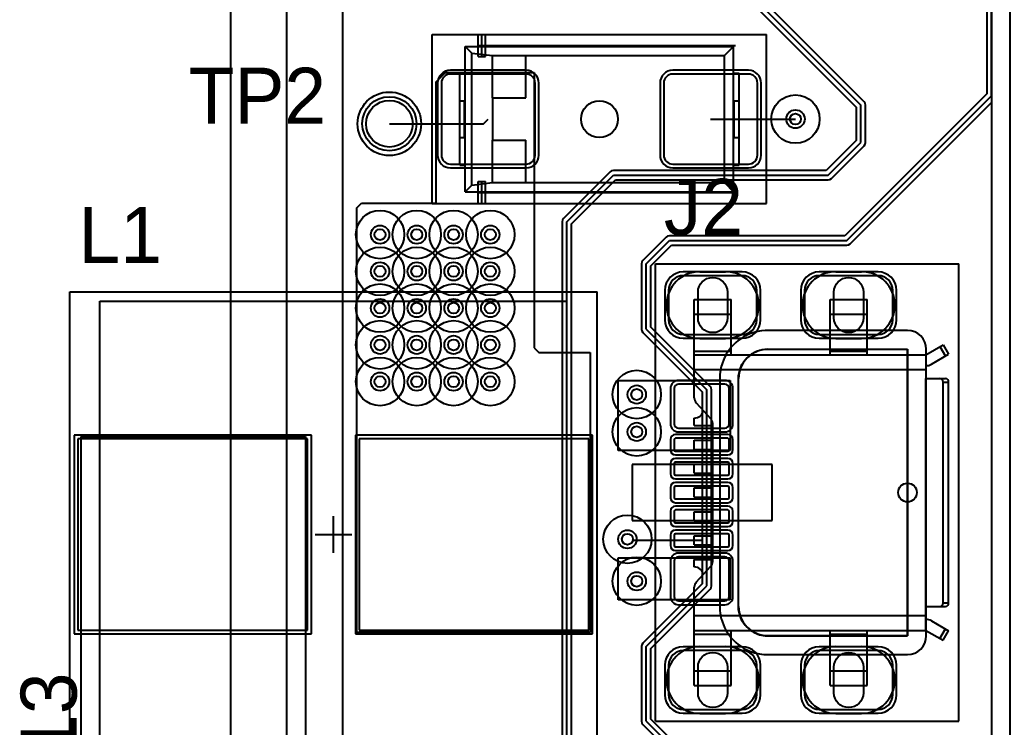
# Model space of a CAD drawing. Header units: millimetres. Extents: x 33 to 144, y 76 to 149.
# Drawn here: x 117.2 to 144.15, y 103.6 to 122.84 of the extents above; entities that cross this region are included whole.
import ezdxf

# ---------------------------------------------------------------- set-up
doc = ezdxf.new("R2010")
doc.units = ezdxf.units.MM
for name, color, linetype in [('BottomLayer', 5, 'Continuous'), ('BottomSolder', 6, 'Continuous'), ('DrillGuide', 244, 'Continuous'), ('InternalPlane1', 76, 'Continuous'), ('InternalPlane2', 16, 'Continuous'), ('Mechanical13', 56, 'Continuous'), ('Mechanical15', 56, 'Continuous'), ('MultiLayer', 9, 'Continuous'), ('PadHoleLayer', 156, 'Continuous'), ('TopLayer', 1, 'Continuous'), ('TopOverlay', 2, 'Continuous'), ('TopPaste', 8, 'Continuous'), ('TopSolder', 216, 'Continuous'), ('ViaHoleLayer', 16, 'Continuous')]:
    doc.layers.add(name, color=color, linetype=linetype)

# ---------------------------------------------------------------- blocks, each defined once
blk = doc.blocks.new('TP_R60_36')
at = {"layer": 'Mechanical13'}
blk.add_circle((0, 0), 0.635, dxfattribs=at)
at = {"layer": 'TopLayer'}
blk.add_circle((0, 0), 0.635, dxfattribs=at)
at = {"layer": 'TopOverlay'}
blk.add_circle((0, 0), 0.864, dxfattribs=at)
at = {"layer": 'TopSolder'}
blk.add_circle((0, 0), 0.737, dxfattribs=at)
blk = doc.blocks.new('I________6_8_H_S________54')
at = {"layer": 'Mechanical13'}
for p, q in [((-6.35, -6.35), (-6.35, 6.35)), ((-6.35, 6.35), (6.35, 6.35)), ((6.35, -6.35), (6.35, 6.35)), ((-6.35, -6.35), (6.35, -6.35))]:
    blk.add_line(p, q, dxfattribs=at)
at = {"layer": 'Mechanical15'}
for p, q in [((-7.175, -6.6), (-7.175, 6.6)), ((-7.175, 6.6), (7.175, 6.6)), ((7.175, -6.6), (7.175, 6.6)), ((0, -0.5), (0, 0.5)), ((-0.5, 0), (0.5, 0)), ((-7.175, -6.6), (7.175, -6.6))]:
    blk.add_line(p, q, dxfattribs=at)
at = {"layer": 'TopLayer'}
for p, q in [((-0.7, 2.6), (-6.95, 2.6)), ((-6.95, 2.6), (-6.95, -2.6)), ((-0.7, -2.6), (-0.7, 2.6)), ((6.95, 2.6), (0.7, 2.6)), ((0.7, 2.6), (0.7, -2.6)), ((6.95, -2.6), (6.95, 2.6)), ((-6.95, -2.6), (-0.7, -2.6)), ((0.7, -2.6), (6.95, -2.6))]:
    blk.add_line(p, q, dxfattribs=at)
at = {"layer": 'TopOverlay'}
for p, q in [((-6.35, 6.35), (6.35, 6.35)), ((-6.35, 3), (-6.35, 6.35)), ((6.35, 3), (6.35, 6.35)), ((-6.35, -6.35), (-6.35, -3)), ((6.35, -6.35), (6.35, -3)), ((-6.35, -6.35), (6.35, -6.35))]:
    blk.add_line(p, q, dxfattribs=at)
at = {"layer": 'TopPaste'}
for p, q in [((-0.7, 2.6), (-6.95, 2.6)), ((-6.95, 2.6), (-6.95, -2.6)), ((-0.7, -2.6), (-0.7, 2.6)), ((6.95, 2.6), (0.7, 2.6)), ((0.7, 2.6), (0.7, -2.6)), ((6.95, -2.6), (6.95, 2.6)), ((-6.95, -2.6), (-0.7, -2.6)), ((0.7, -2.6), (6.95, -2.6))]:
    blk.add_line(p, q, dxfattribs=at)
at = {"layer": 'TopSolder'}
for p, q in [((-0.598, 2.702), (-7.052, 2.702)), ((-7.052, 2.702), (-7.052, -2.702)), ((-0.598, -2.702), (-0.598, 2.702)), ((7.052, 2.702), (0.598, 2.702)), ((0.598, 2.702), (0.598, -2.702)), ((7.052, -2.702), (7.052, 2.702)), ((-7.052, -2.702), (-0.598, -2.702)), ((0.598, -2.702), (7.052, -2.702))]:
    blk.add_line(p, q, dxfattribs=at)
blk = doc.blocks.new('USB_M_____B_FCI_SMD_56')
at = {"layer": 'BottomLayer'}
for p, q in [((-4.7, 6.5), (-5.5, 6.5)), ((5.5, 6.5), (4.7, 6.5)), ((-5.9, 6.1), (-5.9, 4.5)), ((-4.3, 4.5), (-4.3, 6.1)), ((4.3, 6.1), (4.3, 4.5)), ((5.9, 4.5), (5.9, 6.1)), ((-5.5, 4.1), (-4.7, 4.1)), ((4.7, 4.1), (5.5, 4.1)), ((-4.7, 2.8), (-5.5, 2.8)), ((5.5, 2.8), (4.7, 2.8)), ((-5.9, 2.4), (-5.9, 0.8)), ((-4.3, 0.8), (-4.3, 2.4)), ((4.3, 2.4), (4.3, 0.8)), ((5.9, 0.8), (5.9, 2.4)), ((-5.5, 0.4), (-4.7, 0.4)), ((4.7, 0.4), (5.5, 0.4))]:
    blk.add_line(p, q, dxfattribs=at)
for centre, start, end in [((-5.5, 6.1), 90, 180), ((-4.7, 6.1), 0, 90), ((4.7, 6.1), 90, 180), ((5.5, 6.1), 0, 90), ((-5.5, 4.5), 180, 270), ((-4.7, 4.5), 270, 0), ((4.7, 4.5), 180, 270), ((5.5, 4.5), 270, 0), ((-5.5, 2.4), 90, 180), ((-4.7, 2.4), 0, 90), ((4.7, 2.4), 90, 180), ((5.5, 2.4), 0, 90), ((-5.5, 0.8), 180, 270), ((-4.7, 0.8), 270, 0), ((4.7, 0.8), 180, 270), ((5.5, 0.8), 270, 0)]:
    blk.add_arc(centre, 0.4, start, end, dxfattribs=at)
at = {"layer": 'BottomSolder'}
for p, q in [((-4.7, 6.602), (-5.5, 6.602)), ((5.5, 6.602), (4.7, 6.602)), ((-6.002, 6.1), (-6.002, 4.5)), ((-4.198, 4.5), (-4.198, 6.1)), ((4.198, 6.1), (4.198, 4.5)), ((6.002, 4.5), (6.002, 6.1)), ((-5.5, 3.998), (-4.7, 3.998)), ((4.7, 3.998), (5.5, 3.998)), ((-4.7, 2.902), (-5.5, 2.902)), ((5.5, 2.902), (4.7, 2.902)), ((-6.002, 2.4), (-6.002, 0.8)), ((-4.198, 0.8), (-4.198, 2.4)), ((4.198, 2.4), (4.198, 0.8)), ((6.002, 0.8), (6.002, 2.4)), ((-5.5, 0.298), (-4.7, 0.298)), ((4.7, 0.298), (5.5, 0.298))]:
    blk.add_line(p, q, dxfattribs=at)
for centre, start, end in [((-5.5, 6.1), 90, 180), ((-4.7, 6.1), 0, 90), ((4.7, 6.1), 90, 180), ((5.5, 6.1), 0, 90), ((-5.5, 4.5), 180, 270), ((-4.7, 4.5), 270, 0), ((4.7, 4.5), 180, 270), ((5.5, 4.5), 270, 0), ((-5.5, 2.4), 90, 180), ((-4.7, 2.4), 0, 90), ((4.7, 2.4), 90, 180), ((5.5, 2.4), 0, 90), ((-5.5, 0.8), 180, 270), ((-4.7, 0.8), 270, 0), ((4.7, 0.8), 180, 270), ((5.5, 0.8), 270, 0)]:
    blk.add_arc(centre, 0.502, start, end, dxfattribs=at)
at = {"layer": 'InternalPlane2'}
for p, q in [((-6.008, 5.65), (-6.008, 4.95)), ((-4.192, 5.65), (-4.192, 4.95)), ((4.192, 5.65), (4.192, 4.95)), ((6.008, 5.65), (6.008, 4.95)), ((-6.008, 1.95), (-6.008, 1.25)), ((-4.192, 1.95), (-4.192, 1.25)), ((4.192, 1.95), (4.192, 1.25)), ((6.008, 1.95), (6.008, 1.25))]:
    blk.add_line(p, q, dxfattribs=at)
for centre, start, end in [((-5.1, 5.65), 0, 180), ((5.1, 5.65), 0, 180), ((-5.1, 4.95), 180, 0), ((5.1, 4.95), 180, 0), ((-5.1, 1.95), 0, 180), ((5.1, 1.95), 0, 180), ((-5.1, 1.25), 180, 0), ((5.1, 1.25), 180, 0)]:
    blk.add_arc(centre, 0.908, start, end, dxfattribs=at)
at = {"layer": 'Mechanical13'}
for p, q in [((-5.25, 5.8), (-5.25, 4.8)), ((-5.25, 5.8), (-2.577, 5.8)), ((-4.85, 5.8), (-4.85, 4.8)), ((-3.85, 5.8), (-3.85, 4.8)), ((-3.75, 5.8), (-3.75, -0.5)), ((-3.35, 5.8), (-3.35, -0.5)), ((-2.526, 5.8), (-2.526, 5.793)), ((-2.443, 5.748), (-2.007, 5.352)), ((-2.024, 5.8), (-1.825, 5.8)), ((-1.825, 5.8), (-1.825, 5.3)), ((-1.425, 5.8), (-1.425, 5.3)), ((-1.425, 5.8), (-1.175, 5.8)), ((-1.175, 5.8), (-1.175, 5.3)), ((-0.775, 5.8), (-0.775, 5.3)), ((-0.775, 5.8), (-0.525, 5.8)), ((-0.525, 5.8), (-0.525, 5.3)), ((-0.125, 5.8), (-0.125, 5.3)), ((-0.125, 5.8), (0.125, 5.8)), ((0.125, 5.8), (0.125, 5.3)), ((0.525, 5.8), (0.775, 5.8)), ((0.525, 5.8), (0.525, 5.3)), ((0.775, 5.8), (0.775, 5.3)), ((1.175, 5.8), (1.425, 5.8)), ((1.175, 5.8), (1.175, 5.3)), ((1.425, 5.8), (1.425, 5.3)), ((1.825, 5.8), (2.024, 5.8)), ((1.825, 5.8), (1.825, 5.3)), ((2.443, 5.748), (2.007, 5.352)), ((2.526, 5.8), (2.526, 5.793)), ((2.577, 5.8), (5.25, 5.8)), ((3.35, 5.8), (3.35, -0.5)), ((3.75, 5.8), (3.75, -0.5)), ((3.85, 5.8), (3.85, 4.8)), ((4.85, 5.8), (4.85, 4.8)), ((5.25, 5.8), (5.25, 4.8)), ((-1.873, 5.3), (1.873, 5.3)), ((-5.25, 4.8), (-3.75, 4.8)), ((3.75, 4.8), (5.25, 4.8)), ((-5.25, 2.1), (-3.75, 2.1)), ((-5.25, 2.1), (-5.25, 1.1)), ((-4.85, 2.1), (-4.85, 1.1)), ((-3.85, 2.1), (-3.85, 1.1)), ((3.75, 2.1), (5.25, 2.1)), ((3.85, 2.1), (3.85, 1.1)), ((4.85, 2.1), (4.85, 1.1)), ((5.25, 2.1), (5.25, 1.1)), ((-5.25, 1.1), (-3.75, 1.1)), ((3.75, 1.1), (5.25, 1.1)), ((-3.75, -0.5), (-4.02, -0.968)), ((-3.75, -0.5), (-3.1, -0.5)), ((-3.1, -0.5), (3.1, -0.501)), ((-3.1, -0.5), (-3.1, -1.031)), ((3.75, -0.5), (3.1, -0.5)), ((3.1, -0.5), (3.1, -1.031)), ((3.75, -0.5), (4.02, -0.968)), ((-3.49, -0.651), (-3.76, -1.118)), ((3.49, -0.651), (3.76, -1.118)), ((-4.02, -0.968), (-3.76, -1.118)), ((-3.97, -0.881), (-3.71, -1.031)), ((-3, -0.968), (-3, -1.118)), ((-3, -0.968), (3, -0.968)), ((3, -0.968), (3, -1.118)), ((3.97, -0.881), (3.71, -1.031)), ((4.02, -0.968), (3.76, -1.118)), ((-3, -1.118), (3, -1.118))]:
    blk.add_line(p, q, dxfattribs=at)
for centre, radius, start, end in [((-2.577, 5.6), 0.2, 47.7263, 90), ((-2.275, 5.8), 0.251, 280.6218, 0), ((2.275, 5.8), 0.251, 180, 259.3782), ((2.577, 5.6), 0.2, 90, 132.2737), ((-1.873, 5.5), 0.2, 227.7263, 270), ((1.873, 5.5), 0.2, 270, 312.2737), ((-3.75, -0.501), 0.3, 330, 0.0622), ((3.75, -0.501), 0.3, 179.9378, 210), ((-3.006, -0.874), 0.094, 184.4019, 273.8113), ((-3.006, -1.024), 0.094, 184.4019, 273.8113), ((3.006, -0.874), 0.094, 266.1887, 355.5981), ((3.006, -1.024), 0.094, 266.1887, 355.5981)]:
    blk.add_arc(centre, radius, start, end, dxfattribs=at)
at = {"layer": 'Mechanical15'}
for p, q in [((-6.223, 6.858), (6.223, 6.858)), ((-6.223, 6.858), (-6.223, -1.397)), ((6.223, 6.858), (6.223, -1.397)), ((-3.1, 4.597), (3.1, 4.597)), ((-3.9, 3.797), (-3.9, 0)), ((3.9, 3.797), (3.9, 0)), ((-6.223, -1.397), (6.223, -1.397))]:
    blk.add_line(p, q, dxfattribs=at)
blk.add_circle((0, 0), 0.254, dxfattribs=at)
for centre, start, end in [((-3.1, 3.797), 90, 180), ((3.1, 3.797), 0, 90)]:
    blk.add_arc(centre, 0.8, start, end, dxfattribs=at)
at = {"layer": 'MultiLayer'}
for p, q in [((-4.7, 6.5), (-5.5, 6.5)), ((5.5, 6.5), (4.7, 6.5)), ((-5.9, 6.1), (-5.9, 4.5)), ((-4.3, 4.5), (-4.3, 6.1)), ((4.3, 6.1), (4.3, 4.5)), ((5.9, 4.5), (5.9, 6.1)), ((-3.333, 4.566), (-3.179, 4.597)), ((-3.179, 4.597), (-3.1, 4.597)), ((-3.1, 4.597), (-3.1, 4.597)), ((-3.1, 4.597), (3.1, 4.597)), ((3.1, 4.597), (3.179, 4.597)), ((3.179, 4.597), (3.333, 4.566)), ((-3.721, 4.307), (-3.61, 4.418)), ((-3.61, 4.418), (-3.479, 4.506)), ((-3.479, 4.506), (-3.333, 4.566)), ((3.333, 4.566), (3.479, 4.506)), ((3.479, 4.506), (3.61, 4.418)), ((3.61, 4.418), (3.721, 4.307)), ((-5.5, 4.1), (-4.7, 4.1)), ((-3.869, 4.03), (-3.809, 4.175)), ((-3.809, 4.175), (-3.721, 4.307)), ((3.721, 4.307), (3.809, 4.175)), ((3.809, 4.175), (3.869, 4.03)), ((4.7, 4.1), (5.5, 4.1)), ((-3.9, 3.875), (-3.869, 4.03)), ((-3.9, 3.797), (-3.9, 3.875)), ((-3.9, 0), (-3.9, 3.797)), ((3.869, 4.03), (3.9, 3.875)), ((3.9, 3.875), (3.9, 3.797)), ((3.9, 3.797), (3.9, 3.797)), ((3.9, 3.797), (3.9, 0)), ((-4.7, 2.8), (-5.5, 2.8)), ((5.5, 2.8), (4.7, 2.8)), ((-5.9, 2.4), (-5.9, 0.8)), ((-4.3, 0.8), (-4.3, 2.4)), ((4.3, 2.4), (4.3, 0.8)), ((5.9, 0.8), (5.9, 2.4)), ((-5.5, 0.4), (-4.7, 0.4)), ((4.7, 0.4), (5.5, 0.4)), ((3.9, 0), (-3.9, 0))]:
    blk.add_line(p, q, dxfattribs=at)
for centre, start, end in [((-5.5, 6.1), 90, 180), ((-4.7, 6.1), 0, 90), ((4.7, 6.1), 90, 180), ((5.5, 6.1), 0, 90), ((-5.5, 4.5), 180, 270), ((-4.7, 4.5), 270, 0), ((4.7, 4.5), 180, 270), ((5.5, 4.5), 270, 0), ((-5.5, 2.4), 90, 180), ((-4.7, 2.4), 0, 90), ((4.7, 2.4), 90, 180), ((5.5, 2.4), 0, 90), ((-5.5, 0.8), 180, 270), ((-4.7, 0.8), 270, 0), ((4.7, 0.8), 180, 270), ((5.5, 0.8), 270, 0)]:
    blk.add_arc(centre, 0.4, start, end, dxfattribs=at)
at = {"layer": 'PadHoleLayer'}
for points in [[(-4.75, 4.9), (-5.45, 4.9, -1), (-5.45, 5.7), (-4.75, 5.7, -1)], [(5.45, 4.9), (4.75, 4.9, -1), (4.75, 5.7), (5.45, 5.7, -1)], [(-4.75, 1.2), (-5.45, 1.2, -1), (-5.45, 2), (-4.75, 2, -1)], [(5.45, 1.2), (4.75, 1.2, -1), (4.75, 2), (5.45, 2, -1)]]:
    blk.add_lwpolyline(points, format="xyb", close=True, dxfattribs=at)
at = {"layer": 'TopLayer'}
for p, q in [((-4.7, 6.5), (-5.5, 6.5)), ((5.5, 6.5), (4.7, 6.5)), ((-2.95, 6.23), (-2.95, 4.97)), ((-1.87, 6.35), (-2.83, 6.35)), ((-1.75, 4.97), (-1.75, 6.23)), ((-1.475, 6.315), (-1.475, 4.885)), ((-1.16, 6.35), (-1.44, 6.35)), ((-1.125, 4.885), (-1.125, 6.315)), ((-0.825, 6.315), (-0.825, 4.885)), ((-0.51, 6.35), (-0.79, 6.35)), ((-0.475, 4.885), (-0.475, 6.315)), ((-0.175, 6.315), (-0.175, 4.885)), ((0.14, 6.35), (-0.14, 6.35)), ((0.175, 4.885), (0.175, 6.315)), ((0.475, 6.315), (0.475, 4.885)), ((0.79, 6.35), (0.51, 6.35)), ((0.825, 4.885), (0.825, 6.315)), ((1.125, 6.315), (1.125, 4.885)), ((1.44, 6.35), (1.16, 6.35)), ((1.475, 4.885), (1.475, 6.315)), ((1.75, 6.23), (1.75, 4.97)), ((2.83, 6.35), (1.87, 6.35)), ((2.95, 4.97), (2.95, 6.23)), ((-5.9, 6.1), (-5.9, 4.5)), ((-4.3, 4.5), (-4.3, 6.1)), ((4.3, 6.1), (4.3, 4.5)), ((5.9, 4.5), (5.9, 6.1)), ((-2.83, 4.85), (-1.87, 4.85)), ((-1.44, 4.85), (-1.16, 4.85)), ((-0.79, 4.85), (-0.51, 4.85)), ((-0.14, 4.85), (0.14, 4.85)), ((0.51, 4.85), (0.79, 4.85)), ((1.16, 4.85), (1.44, 4.85)), ((1.87, 4.85), (2.83, 4.85)), ((-5.5, 4.1), (-4.7, 4.1)), ((4.7, 4.1), (5.5, 4.1)), ((-4.7, 2.8), (-5.5, 2.8)), ((5.5, 2.8), (4.7, 2.8)), ((-5.9, 2.4), (-5.9, 0.8)), ((-4.3, 0.8), (-4.3, 2.4)), ((4.3, 2.4), (4.3, 0.8)), ((5.9, 0.8), (5.9, 2.4)), ((-5.5, 0.4), (-4.7, 0.4)), ((4.7, 0.4), (5.5, 0.4))]:
    blk.add_line(p, q, dxfattribs=at)
for centre, radius, start, end in [((-5.5, 6.1), 0.4, 90, 180), ((-4.7, 6.1), 0.4, 0, 90), ((4.7, 6.1), 0.4, 90, 180), ((5.5, 6.1), 0.4, 0, 90), ((-2.83, 6.23), 0.12, 90, 180), ((-1.87, 6.23), 0.12, 0, 90), ((-1.44, 6.315), 0.035, 90, 180), ((-1.16, 6.315), 0.035, 0, 90), ((-0.79, 6.315), 0.035, 90, 180), ((-0.51, 6.315), 0.035, 0, 90), ((-0.14, 6.315), 0.035, 90, 180), ((0.14, 6.315), 0.035, 0, 90), ((0.51, 6.315), 0.035, 90, 180), ((0.79, 6.315), 0.035, 0, 90), ((1.16, 6.315), 0.035, 90, 180), ((1.44, 6.315), 0.035, 0, 90), ((1.87, 6.23), 0.12, 90, 180), ((2.83, 6.23), 0.12, 0, 90), ((-2.83, 4.97), 0.12, 180, 270), ((-1.87, 4.97), 0.12, 270, 0), ((-1.44, 4.885), 0.035, 180, 270), ((-1.16, 4.885), 0.035, 270, 0), ((-0.79, 4.885), 0.035, 180, 270), ((-0.51, 4.885), 0.035, 270, 0), ((-0.14, 4.885), 0.035, 180, 270), ((0.14, 4.885), 0.035, 270, 0), ((0.51, 4.885), 0.035, 180, 270), ((0.79, 4.885), 0.035, 270, 0), ((1.16, 4.885), 0.035, 180, 270), ((1.44, 4.885), 0.035, 270, 0), ((1.87, 4.97), 0.12, 180, 270), ((2.83, 4.97), 0.12, 270, 0), ((-5.5, 4.5), 0.4, 180, 270), ((-4.7, 4.5), 0.4, 270, 0), ((4.7, 4.5), 0.4, 180, 270), ((5.5, 4.5), 0.4, 270, 0), ((-5.5, 2.4), 0.4, 90, 180), ((-4.7, 2.4), 0.4, 0, 90), ((4.7, 2.4), 0.4, 90, 180), ((5.5, 2.4), 0.4, 0, 90), ((-5.5, 0.8), 0.4, 180, 270), ((-4.7, 0.8), 0.4, 270, 0), ((4.7, 0.8), 0.4, 180, 270), ((5.5, 0.8), 0.4, 270, 0)]:
    blk.add_arc(centre, radius, start, end, dxfattribs=at)
at = {"layer": 'TopPaste'}
for p, q in [((-2.95, 6.23), (-2.95, 4.97)), ((-1.87, 6.35), (-2.83, 6.35)), ((-1.75, 4.97), (-1.75, 6.23)), ((-1.475, 6.315), (-1.475, 4.885)), ((-1.16, 6.35), (-1.44, 6.35)), ((-1.125, 4.885), (-1.125, 6.315)), ((-0.825, 6.315), (-0.825, 4.885)), ((-0.51, 6.35), (-0.79, 6.35)), ((-0.475, 4.885), (-0.475, 6.315)), ((-0.175, 6.315), (-0.175, 4.885)), ((0.14, 6.35), (-0.14, 6.35)), ((0.175, 4.885), (0.175, 6.315)), ((0.475, 6.315), (0.475, 4.885)), ((0.79, 6.35), (0.51, 6.35)), ((0.825, 4.885), (0.825, 6.315)), ((1.125, 6.315), (1.125, 4.885)), ((1.44, 6.35), (1.16, 6.35)), ((1.475, 4.885), (1.475, 6.315)), ((1.75, 6.23), (1.75, 4.97)), ((2.83, 6.35), (1.87, 6.35)), ((2.95, 4.97), (2.95, 6.23)), ((-2.83, 4.85), (-1.87, 4.85)), ((-1.44, 4.85), (-1.16, 4.85)), ((-0.79, 4.85), (-0.51, 4.85)), ((-0.14, 4.85), (0.14, 4.85)), ((0.51, 4.85), (0.79, 4.85)), ((1.16, 4.85), (1.44, 4.85)), ((1.87, 4.85), (2.83, 4.85))]:
    blk.add_line(p, q, dxfattribs=at)
for centre, radius, start, end in [((-2.83, 6.23), 0.12, 90, 180), ((-1.87, 6.23), 0.12, 0, 90), ((-1.44, 6.315), 0.035, 90, 180), ((-1.16, 6.315), 0.035, 0, 90), ((-0.79, 6.315), 0.035, 90, 180), ((-0.51, 6.315), 0.035, 0, 90), ((-0.14, 6.315), 0.035, 90, 180), ((0.14, 6.315), 0.035, 0, 90), ((0.51, 6.315), 0.035, 90, 180), ((0.79, 6.315), 0.035, 0, 90), ((1.16, 6.315), 0.035, 90, 180), ((1.44, 6.315), 0.035, 0, 90), ((1.87, 6.23), 0.12, 90, 180), ((2.83, 6.23), 0.12, 0, 90), ((-2.83, 4.97), 0.12, 180, 270), ((-1.87, 4.97), 0.12, 270, 0), ((-1.44, 4.885), 0.035, 180, 270), ((-1.16, 4.885), 0.035, 270, 0), ((-0.79, 4.885), 0.035, 180, 270), ((-0.51, 4.885), 0.035, 270, 0), ((-0.14, 4.885), 0.035, 180, 270), ((0.14, 4.885), 0.035, 270, 0), ((0.51, 4.885), 0.035, 180, 270), ((0.79, 4.885), 0.035, 270, 0), ((1.16, 4.885), 0.035, 180, 270), ((1.44, 4.885), 0.035, 270, 0), ((1.87, 4.97), 0.12, 180, 270), ((2.83, 4.97), 0.12, 270, 0)]:
    blk.add_arc(centre, radius, start, end, dxfattribs=at)
at = {"layer": 'TopSolder'}
for p, q in [((-0.762, 7.493), (-0.762, 3.683)), ((0.762, 7.493), (-0.762, 7.493)), ((0.762, 3.683), (0.762, 7.493)), ((-4.7, 6.602), (-5.5, 6.602)), ((5.5, 6.602), (4.7, 6.602)), ((-3.052, 6.23), (-3.052, 4.97)), ((-1.87, 6.452), (-2.83, 6.452)), ((-1.648, 4.97), (-1.648, 6.23)), ((-1.577, 6.315), (-1.577, 4.885)), ((-1.16, 6.452), (-1.44, 6.452)), ((-1.023, 4.885), (-1.023, 6.315)), ((-0.927, 6.315), (-0.927, 4.885)), ((-0.51, 6.452), (-0.79, 6.452)), ((-0.373, 4.885), (-0.373, 6.315)), ((-0.277, 6.315), (-0.277, 4.885)), ((0.14, 6.452), (-0.14, 6.452)), ((0.277, 4.885), (0.277, 6.315)), ((0.373, 6.315), (0.373, 4.885)), ((0.79, 6.452), (0.51, 6.452)), ((0.927, 4.885), (0.927, 6.315)), ((1.023, 6.315), (1.023, 4.885)), ((1.44, 6.452), (1.16, 6.452)), ((1.577, 4.885), (1.577, 6.315)), ((1.648, 6.23), (1.648, 4.97)), ((2.83, 6.452), (1.87, 6.452)), ((3.052, 4.97), (3.052, 6.23)), ((-6.002, 6.1), (-6.002, 4.5)), ((-4.198, 4.5), (-4.198, 6.1)), ((4.198, 6.1), (4.198, 4.5)), ((6.002, 4.5), (6.002, 6.1)), ((-2.83, 4.748), (-1.87, 4.748)), ((-1.44, 4.748), (-1.16, 4.748)), ((-0.79, 4.748), (-0.51, 4.748)), ((-0.14, 4.748), (0.14, 4.748)), ((0.51, 4.748), (0.79, 4.748)), ((1.16, 4.748), (1.44, 4.748)), ((1.87, 4.748), (2.83, 4.748)), ((-5.5, 3.998), (-4.7, 3.998)), ((4.7, 3.998), (5.5, 3.998)), ((-0.762, 3.683), (0.762, 3.683)), ((-4.7, 2.902), (-5.5, 2.902)), ((5.5, 2.902), (4.7, 2.902)), ((-6.002, 2.4), (-6.002, 0.8)), ((-4.198, 0.8), (-4.198, 2.4)), ((4.198, 2.4), (4.198, 0.8)), ((6.002, 0.8), (6.002, 2.4)), ((-5.5, 0.298), (-4.7, 0.298)), ((4.7, 0.298), (5.5, 0.298))]:
    blk.add_line(p, q, dxfattribs=at)
for centre, radius, start, end in [((-5.5, 6.1), 0.502, 90, 180), ((-4.7, 6.1), 0.502, 0, 90), ((4.7, 6.1), 0.502, 90, 180), ((5.5, 6.1), 0.502, 0, 90), ((-2.83, 6.23), 0.222, 90, 180), ((-1.87, 6.23), 0.222, 0, 90), ((-1.44, 6.315), 0.137, 90, 180), ((-1.16, 6.315), 0.137, 0, 90), ((-0.79, 6.315), 0.137, 90, 180), ((-0.51, 6.315), 0.137, 0, 90), ((-0.14, 6.315), 0.137, 90, 180), ((0.14, 6.315), 0.137, 0, 90), ((0.51, 6.315), 0.137, 90, 180), ((0.79, 6.315), 0.137, 0, 90), ((1.16, 6.315), 0.137, 90, 180), ((1.44, 6.315), 0.137, 0, 90), ((1.87, 6.23), 0.222, 90, 180), ((2.83, 6.23), 0.222, 0, 90), ((-2.83, 4.97), 0.222, 180, 270), ((-1.87, 4.97), 0.222, 270, 0), ((-1.44, 4.885), 0.137, 180, 270), ((-1.16, 4.885), 0.137, 270, 0), ((-0.79, 4.885), 0.137, 180, 270), ((-0.51, 4.885), 0.137, 270, 0), ((-0.14, 4.885), 0.137, 180, 270), ((0.14, 4.885), 0.137, 270, 0), ((0.51, 4.885), 0.137, 180, 270), ((0.79, 4.885), 0.137, 270, 0), ((1.16, 4.885), 0.137, 180, 270), ((1.44, 4.885), 0.137, 270, 0), ((1.87, 4.97), 0.222, 180, 270), ((2.83, 4.97), 0.222, 270, 0), ((-5.5, 4.5), 0.502, 180, 270), ((-4.7, 4.5), 0.502, 270, 0), ((4.7, 4.5), 0.502, 180, 270), ((5.5, 4.5), 0.502, 270, 0), ((-5.5, 2.4), 0.502, 90, 180), ((-4.7, 2.4), 0.502, 0, 90), ((4.7, 2.4), 0.502, 90, 180), ((5.5, 2.4), 0.502, 0, 90), ((-5.5, 0.8), 0.502, 180, 270), ((-4.7, 0.8), 0.502, 270, 0), ((4.7, 0.8), 0.502, 180, 270), ((5.5, 0.8), 0.502, 270, 0)]:
    blk.add_arc(centre, radius, start, end, dxfattribs=at)
blk = doc.blocks.new('CAPMP7343X310N_62')
at = {"layer": 'Mechanical13'}
for p, q in [((-3.65, -1.975), (-3.65, 1.975)), ((-3.65, 1.975), (3.65, 1.975)), ((-3.65, 1.975), (-3.471, 1.796)), ((3.401, 1.726), (3.65, 1.975)), ((3.65, -1.975), (3.65, 1.975)), ((-3.471, -1.796), (-3.471, 1.796)), ((-3.471, 1.796), (-2.907, 1.727)), ((-2.907, 0.575), (-2.907, 1.727)), ((-2.907, 1.727), (-2.001, 1.727)), ((-2.001, 0.575), (-2.001, 1.727)), ((-2.001, 1.727), (3.401, 1.726)), ((3.401, -1.726), (3.401, 1.726)), ((-3.8, 1.25), (-3.65, 1.25)), ((-3.8, -1.25), (-3.8, 1.25)), ((3.65, 1.25), (3.8, 1.25)), ((3.8, -1.25), (3.8, 1.25)), ((-2.907, 0.575), (-2.001, 0.575)), ((-2.901, -0.575), (-2.901, 0.575)), ((-3.8, 0.5), (-3.65, 0.5)), ((-3.67, -0.5), (-3.67, 0.5)), ((3.65, 0.5), (3.8, 0.5)), ((3.67, -0.5), (3.67, 0.5)), ((-3.8, -0.5), (-3.65, -0.5)), ((3.65, -0.5), (3.8, -0.5)), ((-2.907, -1.727), (-2.907, -0.575)), ((-2.907, -0.575), (-2.001, -0.575)), ((-2.001, -1.727), (-2.001, -0.575)), ((-3.8, -1.25), (-3.65, -1.25)), ((3.65, -1.25), (3.8, -1.25)), ((-3.65, -1.975), (-3.471, -1.796)), ((-3.471, -1.796), (-2.907, -1.727)), ((-2.907, -1.727), (-2.001, -1.727)), ((-2.001, -1.727), (3.401, -1.726)), ((3.401, -1.726), (3.65, -1.975)), ((-3.65, -1.975), (3.65, -1.975))]:
    blk.add_line(p, q, dxfattribs=at)
at = {"layer": 'Mechanical15'}
for p, q in [((-4.55, -2.3), (-4.55, 2.3)), ((-4.55, 2.3), (4.55, 2.3)), ((4.55, -2.3), (4.55, 2.3)), ((-4.55, -2.3), (4.55, -2.3))]:
    blk.add_line(p, q, dxfattribs=at)
blk.add_circle((0, 0), 0.5, dxfattribs=at)
at = {"layer": 'TopLayer'}
for p, q in [((-1.995, 1.225), (-4.055, 1.225)), ((4.055, 1.225), (1.995, 1.225)), ((-4.3, 0.98), (-4.3, -0.98)), ((-1.75, -0.98), (-1.75, 0.98)), ((1.75, 0.98), (1.75, -0.98)), ((4.3, -0.98), (4.3, 0.98)), ((-4.055, -1.225), (-1.995, -1.225)), ((1.995, -1.225), (4.055, -1.225))]:
    blk.add_line(p, q, dxfattribs=at)
for centre, start, end in [((-4.055, 0.98), 90, 180), ((-1.995, 0.98), 0, 90), ((1.995, 0.98), 90, 180), ((4.055, 0.98), 0, 90), ((-4.055, -0.98), 180, 270), ((-1.995, -0.98), 270, 0), ((1.995, -0.98), 180, 270), ((4.055, -0.98), 270, 0)]:
    blk.add_arc(centre, 0.245, start, end, dxfattribs=at)
at = {"layer": 'TopOverlay'}
for p, q in [((-3.3, 1.7), (-3.3, 2.3)), ((-3.3, 2.3), (-3.1, 2.3)), ((-3.2, 2), (-3.2, 2.3)), ((-3.1, 2), (-3.1, 2.3)), ((-3.3, 2), (3.7, 2)), ((-3.2, 1.7), (-3.2, 2)), ((-3.1, 1.7), (-3.1, 2)), ((-3.3, 1.7), (-3.1, 1.7)), ((-3.3, -2.3), (-3.3, -1.7)), ((-3.3, -1.7), (-3.1, -1.7)), ((-3.2, -2), (-3.2, -1.7)), ((-3.1, -2), (-3.1, -1.7)), ((-3.3, -2), (3.7, -2)), ((-3.2, -2.3), (-3.2, -2)), ((-3.1, -2.3), (-3.1, -2)), ((-3.3, -2.3), (-3.1, -2.3))]:
    blk.add_line(p, q, dxfattribs=at)
at = {"layer": 'TopPaste'}
for p, q in [((-1.995, 1.225), (-4.055, 1.225)), ((4.055, 1.225), (1.995, 1.225)), ((-4.3, 0.98), (-4.3, -0.98)), ((-1.75, -0.98), (-1.75, 0.98)), ((1.75, 0.98), (1.75, -0.98)), ((4.3, -0.98), (4.3, 0.98)), ((-4.055, -1.225), (-1.995, -1.225)), ((1.995, -1.225), (4.055, -1.225))]:
    blk.add_line(p, q, dxfattribs=at)
for centre, start, end in [((-4.055, 0.98), 90, 180), ((-1.995, 0.98), 0, 90), ((1.995, 0.98), 90, 180), ((4.055, 0.98), 0, 90), ((-4.055, -0.98), 180, 270), ((-1.995, -0.98), 270, 0), ((1.995, -0.98), 180, 270), ((4.055, -0.98), 270, 0)]:
    blk.add_arc(centre, 0.245, start, end, dxfattribs=at)
at = {"layer": 'TopSolder'}
for p, q in [((-1.995, 1.327), (-4.055, 1.327)), ((4.055, 1.327), (1.995, 1.327)), ((-4.402, 0.98), (-4.402, -0.98)), ((-1.648, -0.98), (-1.648, 0.98)), ((1.648, 0.98), (1.648, -0.98)), ((4.402, -0.98), (4.402, 0.98)), ((-4.055, -1.327), (-1.995, -1.327)), ((1.995, -1.327), (4.055, -1.327))]:
    blk.add_line(p, q, dxfattribs=at)
for centre, start, end in [((-4.055, 0.98), 90, 180), ((-1.995, 0.98), 0, 90), ((1.995, 0.98), 90, 180), ((4.055, 0.98), 0, 90), ((-4.055, -0.98), 180, 270), ((-1.995, -0.98), 270, 0), ((1.995, -0.98), 180, 270), ((4.055, -0.98), 270, 0)]:
    blk.add_arc(centre, 0.347, start, end, dxfattribs=at)

msp = doc.modelspace()

# ---------------------------------------------------------------- linework, layer by layer
at = {"layer": 'BottomLayer'}
for p, q in [((125.984, 102.997), (125.984, 129.54)), ((124.46, 101.6), (124.46, 128.905)), ((122.936, 100.203), (122.936, 123.317))]:
    msp.add_line(p, q, dxfattribs=at)
for centre in [(138.303, 120.142), (127, 117), (128, 117), (129, 117), (130, 117), (127, 116), (128, 116), (129, 116), (130, 116), (127, 115), (128, 115), (129, 115), (130, 115), (127, 114), (128, 114), (129, 114), (130, 114), (127, 113), (128, 113), (129, 113), (130, 113), (133.985, 112.649), (133.985, 111.633), (133.731, 108.712), (133.985, 107.569)]:
    msp.add_circle(centre, 0.25, dxfattribs=at)
at = {"layer": 'DrillGuide'}
for centre in [(138.303, 120.142), (127, 117), (128, 117), (129, 117), (130, 117), (127, 116), (128, 116), (129, 116), (130, 116), (127, 115), (128, 115), (129, 115), (130, 115), (127, 114), (128, 114), (129, 114), (130, 114), (127, 113), (128, 113), (129, 113), (130, 113), (133.985, 112.649), (133.985, 111.633), (133.731, 108.712), (133.985, 107.569)]:
    msp.add_circle(centre, 0.15, dxfattribs=at)
at = {"layer": 'InternalPlane1'}
for p, q in [((144.145, 75.946), (144.145, 136.525)), ((143.635, 136.015), (143.635, 76.456)), ((136.972, 114.258), (136.892, 114.215)), ((136.98, 114.263), (136.972, 114.258)), ((137.126, 114.323), (136.98, 114.263)), ((136.98, 114.263), (136.98, 114.263)), ((136.98, 114.263), (136.98, 114.263)), ((136.98, 114.263), (136.98, 114.263)), ((137.177, 114.338), (137.126, 114.323)), ((137.126, 114.323), (137.126, 114.323)), ((137.222, 114.352), (137.177, 114.338)), ((137.376, 114.383), (137.222, 114.352)), ((137.222, 114.352), (137.222, 114.352)), ((137.476, 114.392), (137.376, 114.383)), ((141.351, 114.392), (137.476, 114.392)), ((137.476, 114.392), (137.476, 114.392)), ((137.476, 114.392), (137.476, 114.392)), ((141.451, 114.383), (141.351, 114.392)), ((141.546, 114.354), (141.451, 114.383)), ((141.635, 114.306), (141.546, 114.354)), ((141.712, 114.243), (141.635, 114.306)), ((136.684, 114.064), (136.572, 113.953)), ((136.744, 114.114), (136.684, 114.064)), ((136.761, 114.128), (136.744, 114.114)), ((136.892, 114.215), (136.761, 114.128)), ((141.775, 114.166), (141.712, 114.243)), ((141.823, 114.077), (141.775, 114.166)), ((141.852, 113.982), (141.823, 114.077)), ((136.421, 113.745), (136.38, 113.668)), ((136.509, 113.876), (136.421, 113.745)), ((136.543, 113.918), (136.509, 113.876)), ((136.572, 113.953), (136.543, 113.918)), ((137.044, 113.703), (137.176, 113.791)), ((137.176, 113.791), (137.321, 113.851)), ((137.321, 113.851), (137.476, 113.882)), ((137.476, 113.882), (141.351, 113.882)), ((141.351, 106.082), (141.351, 113.882)), ((141.861, 113.882), (141.852, 113.982)), ((141.861, 106.082), (141.861, 113.882)), ((136.296, 113.453), (136.285, 113.415)), ((136.314, 113.511), (136.296, 113.453)), ((136.374, 113.656), (136.314, 113.511)), ((136.314, 113.511), (136.314, 113.511)), ((136.314, 113.511), (136.314, 113.511)), ((136.38, 113.668), (136.374, 113.656)), ((136.374, 113.656), (136.374, 113.656)), ((136.374, 113.656), (136.374, 113.656)), ((136.374, 113.656), (136.374, 113.656)), ((136.785, 113.315), (136.845, 113.461)), ((136.845, 113.461), (136.933, 113.592)), ((136.933, 113.592), (137.044, 113.703)), ((136.247, 113.19), (136.244, 113.161)), ((136.254, 113.26), (136.247, 113.19)), ((136.285, 113.415), (136.254, 113.26)), ((136.285, 113.415), (136.285, 113.415)), ((136.285, 113.415), (136.285, 113.415)), ((136.754, 113.161), (136.785, 113.315)), ((136.244, 113.161), (136.244, 113.082)), ((136.244, 113.082), (136.244, 106.882)), ((136.754, 113.082), (136.754, 113.161)), ((136.754, 106.882), (136.754, 113.082)), ((136.244, 106.882), (136.244, 106.803)), ((136.244, 106.803), (136.247, 106.774)), ((136.247, 106.774), (136.254, 106.704)), ((136.754, 106.803), (136.754, 106.882)), ((136.754, 106.803), (136.785, 106.649)), ((136.254, 106.704), (136.285, 106.549)), ((136.285, 106.549), (136.285, 106.549)), ((136.285, 106.549), (136.285, 106.549)), ((136.285, 106.549), (136.296, 106.511)), ((136.296, 106.511), (136.314, 106.453)), ((136.314, 106.453), (136.314, 106.453)), ((136.314, 106.453), (136.314, 106.453)), ((136.314, 106.453), (136.374, 106.308)), ((136.785, 106.649), (136.845, 106.503)), ((136.845, 106.503), (136.933, 106.372)), ((136.374, 106.308), (136.374, 106.308)), ((136.374, 106.308), (136.374, 106.308)), ((136.374, 106.308), (136.374, 106.308)), ((136.374, 106.308), (136.38, 106.296)), ((136.38, 106.296), (136.421, 106.219)), ((136.421, 106.219), (136.509, 106.088)), ((136.933, 106.372), (137.044, 106.261)), ((137.044, 106.261), (137.176, 106.173)), ((137.176, 106.173), (137.321, 106.113)), ((136.509, 106.088), (136.543, 106.046)), ((136.543, 106.046), (136.572, 106.011)), ((136.572, 106.011), (136.684, 105.9)), ((137.321, 106.113), (137.476, 106.082)), ((137.476, 106.082), (141.351, 106.082)), ((141.823, 105.887), (141.852, 105.982)), ((141.852, 105.982), (141.861, 106.082)), ((136.684, 105.9), (136.744, 105.85)), ((136.744, 105.85), (136.761, 105.836)), ((136.761, 105.836), (136.892, 105.749)), ((136.892, 105.749), (136.972, 105.706)), ((136.972, 105.706), (136.98, 105.701)), ((136.98, 105.701), (136.98, 105.701)), ((136.98, 105.701), (136.98, 105.701)), ((136.98, 105.701), (136.98, 105.701)), ((136.98, 105.701), (137.126, 105.641)), ((137.126, 105.641), (137.126, 105.641)), ((137.126, 105.641), (137.126, 105.641)), ((137.126, 105.641), (137.184, 105.624)), ((141.546, 105.61), (141.635, 105.658)), ((141.635, 105.658), (141.712, 105.721)), ((141.712, 105.721), (141.775, 105.798)), ((141.775, 105.798), (141.823, 105.887)), ((137.184, 105.624), (137.222, 105.612)), ((137.222, 105.612), (137.222, 105.612)), ((137.222, 105.612), (137.222, 105.612)), ((137.222, 105.612), (137.376, 105.581)), ((137.376, 105.581), (137.446, 105.574)), ((137.446, 105.574), (137.476, 105.572)), ((137.476, 105.572), (141.351, 105.572)), ((141.351, 105.572), (141.451, 105.581)), ((141.451, 105.581), (141.546, 105.61))]:
    msp.add_line(p, q, dxfattribs=at)
for centre in [(127, 117), (128, 117), (129, 117), (130, 117), (127, 116), (128, 116), (129, 116), (130, 116), (127, 115), (128, 115), (129, 115), (130, 115), (127, 114), (128, 114), (129, 114), (130, 114), (127, 113), (128, 113), (129, 113), (130, 113), (133.731, 108.712)]:
    msp.add_circle(centre, 0.658, dxfattribs=at)
at = {"layer": 'InternalPlane2'}
for p, q in [((144.145, 75.946), (144.145, 136.525)), ((143.505, 135.888), (143.505, 120.828)), ((143.635, 120.775), (143.635, 136.015)), ((129.794, 130.81), (140.081, 120.523)), ((140.173, 120.615), (129.886, 130.902)), ((129.74, 130.681), (139.952, 120.469)), ((143.505, 120.828), (139.646, 116.969)), ((139.7, 116.84), (143.635, 120.775)), ((139.792, 116.748), (143.635, 120.591)), ((139.952, 120.469), (139.952, 119.561)), ((140.081, 119.507), (140.081, 120.523)), ((140.201, 120.573), (140.173, 120.615)), ((140.21, 120.523), (140.201, 120.573)), ((140.21, 119.507), (140.21, 120.523)), ((143.635, 120.591), (143.635, 96.014)), ((139.952, 119.561), (139.138, 118.747)), ((139.192, 118.618), (140.081, 119.507)), ((139.284, 118.526), (140.173, 119.415)), ((140.173, 119.415), (140.201, 119.457)), ((140.201, 119.457), (140.21, 119.507)), ((133.258, 118.71), (131.988, 117.44)), ((132.08, 117.348), (133.35, 118.618)), ((133.3, 118.738), (133.258, 118.71)), ((133.35, 118.747), (133.3, 118.738)), ((139.138, 118.747), (133.35, 118.747)), ((133.35, 118.618), (139.192, 118.618)), ((132.209, 117.294), (133.404, 118.489)), ((133.404, 118.489), (139.192, 118.489)), ((139.192, 118.489), (139.242, 118.498)), ((139.242, 118.498), (139.284, 118.526)), ((131.96, 117.398), (131.951, 117.348)), ((131.951, 117.348), (131.951, 108.839)), ((131.988, 117.44), (131.96, 117.398)), ((132.08, 108.839), (132.08, 117.348)), ((132.209, 108.839), (132.209, 117.294)), ((134.824, 116.96), (134.782, 116.932)), ((134.874, 116.969), (134.824, 116.96)), ((139.646, 116.969), (134.874, 116.969)), ((134.782, 116.932), (134.147, 116.297)), ((134.239, 116.205), (134.874, 116.84)), ((134.368, 116.151), (134.928, 116.711)), ((134.874, 116.84), (139.7, 116.84)), ((134.928, 116.711), (139.7, 116.711)), ((139.7, 116.711), (139.75, 116.72)), ((139.75, 116.72), (139.792, 116.748)), ((134.119, 116.255), (134.11, 116.205)), ((134.11, 116.205), (134.11, 114.427)), ((134.147, 116.297), (134.119, 116.255)), ((134.239, 114.427), (134.239, 116.205)), ((134.368, 114.481), (134.368, 116.151)), ((134.11, 114.427), (134.119, 114.377)), ((134.119, 114.377), (134.147, 114.335)), ((134.147, 114.335), (135.761, 112.722)), ((134.239, 114.427), (135.89, 112.776)), ((135.982, 112.868), (134.368, 114.481)), ((136.972, 114.258), (136.892, 114.215)), ((136.98, 114.263), (136.972, 114.258)), ((137.126, 114.323), (136.98, 114.263)), ((136.98, 114.263), (136.98, 114.263)), ((136.98, 114.263), (136.98, 114.263)), ((136.98, 114.263), (136.98, 114.263)), ((137.177, 114.338), (137.126, 114.323)), ((137.126, 114.323), (137.126, 114.323)), ((137.222, 114.352), (137.177, 114.338)), ((137.376, 114.383), (137.222, 114.352)), ((137.222, 114.352), (137.222, 114.352)), ((137.476, 114.392), (137.376, 114.383)), ((141.351, 114.392), (137.476, 114.392)), ((137.476, 114.392), (137.476, 114.392)), ((137.476, 114.392), (137.476, 114.392)), ((141.451, 114.383), (141.351, 114.392)), ((141.546, 114.354), (141.451, 114.383)), ((141.635, 114.306), (141.546, 114.354)), ((141.712, 114.243), (141.635, 114.306)), ((136.684, 114.064), (136.572, 113.953)), ((136.744, 114.114), (136.684, 114.064)), ((136.761, 114.128), (136.744, 114.114)), ((136.892, 114.215), (136.761, 114.128)), ((141.775, 114.166), (141.712, 114.243)), ((141.823, 114.077), (141.775, 114.166)), ((141.852, 113.982), (141.823, 114.077)), ((136.421, 113.745), (136.38, 113.668)), ((136.509, 113.876), (136.421, 113.745)), ((136.543, 113.918), (136.509, 113.876)), ((136.572, 113.953), (136.543, 113.918)), ((137.044, 113.703), (137.176, 113.791)), ((137.176, 113.791), (137.321, 113.851)), ((137.321, 113.851), (137.476, 113.882)), ((137.476, 113.882), (141.351, 113.882)), ((141.351, 106.082), (141.351, 113.882)), ((141.861, 113.882), (141.852, 113.982)), ((141.861, 106.082), (141.861, 113.882)), ((136.296, 113.453), (136.285, 113.415)), ((136.314, 113.511), (136.296, 113.453)), ((136.374, 113.656), (136.314, 113.511)), ((136.314, 113.511), (136.314, 113.511)), ((136.314, 113.511), (136.314, 113.511)), ((136.38, 113.668), (136.374, 113.656)), ((136.374, 113.656), (136.374, 113.656)), ((136.374, 113.656), (136.374, 113.656)), ((136.374, 113.656), (136.374, 113.656)), ((136.785, 113.315), (136.845, 113.461)), ((136.845, 113.461), (136.933, 113.592)), ((136.933, 113.592), (137.044, 113.703)), ((136.247, 113.19), (136.244, 113.161)), ((136.254, 113.26), (136.247, 113.19)), ((136.285, 113.415), (136.254, 113.26)), ((136.285, 113.415), (136.285, 113.415)), ((136.285, 113.415), (136.285, 113.415)), ((136.754, 113.161), (136.785, 113.315)), ((136.244, 113.161), (136.244, 113.082)), ((136.244, 113.082), (136.244, 106.882)), ((136.754, 113.082), (136.754, 113.161)), ((136.754, 106.882), (136.754, 113.082)), ((135.761, 112.722), (135.761, 107.496)), ((135.89, 107.442), (135.89, 112.776)), ((136.01, 112.826), (135.982, 112.868)), ((136.019, 112.776), (136.01, 112.826)), ((136.019, 107.442), (136.019, 112.776)), ((131.951, 108.839), (131.951, 91.948)), ((132.08, 91.948), (132.08, 108.839)), ((132.209, 92.002), (132.209, 108.839)), ((135.761, 107.496), (135.036, 106.772)), ((135.128, 106.68), (135.89, 107.442)), ((135.22, 106.588), (135.982, 107.35)), ((135.982, 107.35), (136.01, 107.392)), ((136.01, 107.392), (136.019, 107.442)), ((135.036, 106.772), (134.147, 105.883)), ((136.244, 106.882), (136.244, 106.803)), ((136.244, 106.803), (136.247, 106.774)), ((136.247, 106.774), (136.254, 106.704)), ((136.754, 106.803), (136.754, 106.882)), ((136.754, 106.803), (136.785, 106.649)), ((134.239, 105.791), (135.128, 106.68)), ((134.368, 105.737), (135.22, 106.588)), ((136.254, 106.704), (136.285, 106.549)), ((136.285, 106.549), (136.285, 106.549)), ((136.285, 106.549), (136.285, 106.549)), ((136.285, 106.549), (136.296, 106.511)), ((136.296, 106.511), (136.314, 106.453)), ((136.314, 106.453), (136.314, 106.453)), ((136.314, 106.453), (136.314, 106.453)), ((136.314, 106.453), (136.374, 106.308)), ((136.785, 106.649), (136.845, 106.503)), ((136.845, 106.503), (136.933, 106.372)), ((136.374, 106.308), (136.374, 106.308)), ((136.374, 106.308), (136.374, 106.308)), ((136.374, 106.308), (136.374, 106.308)), ((136.374, 106.308), (136.38, 106.296)), ((136.38, 106.296), (136.421, 106.219)), ((136.421, 106.219), (136.509, 106.088)), ((136.933, 106.372), (137.044, 106.261)), ((137.044, 106.261), (137.176, 106.173)), ((137.176, 106.173), (137.321, 106.113)), ((136.509, 106.088), (136.543, 106.046)), ((136.543, 106.046), (136.572, 106.011)), ((136.572, 106.011), (136.684, 105.9)), ((137.321, 106.113), (137.476, 106.082)), ((137.476, 106.082), (141.351, 106.082)), ((141.823, 105.887), (141.852, 105.982)), ((141.852, 105.982), (141.861, 106.082)), ((134.119, 105.841), (134.11, 105.791)), ((134.11, 105.791), (134.11, 103.759)), ((134.147, 105.883), (134.119, 105.841)), ((134.239, 103.759), (134.239, 105.791)), ((134.368, 103.813), (134.368, 105.737)), ((136.684, 105.9), (136.744, 105.85)), ((136.744, 105.85), (136.761, 105.836)), ((136.761, 105.836), (136.892, 105.749)), ((136.892, 105.749), (136.972, 105.706)), ((136.972, 105.706), (136.98, 105.701)), ((136.98, 105.701), (136.98, 105.701)), ((136.98, 105.701), (136.98, 105.701)), ((136.98, 105.701), (136.98, 105.701)), ((136.98, 105.701), (137.126, 105.641)), ((137.126, 105.641), (137.126, 105.641)), ((137.126, 105.641), (137.126, 105.641)), ((137.126, 105.641), (137.184, 105.624)), ((141.546, 105.61), (141.635, 105.658)), ((141.635, 105.658), (141.712, 105.721)), ((141.712, 105.721), (141.775, 105.798)), ((141.775, 105.798), (141.823, 105.887)), ((137.184, 105.624), (137.222, 105.612)), ((137.222, 105.612), (137.222, 105.612)), ((137.222, 105.612), (137.222, 105.612)), ((137.222, 105.612), (137.376, 105.581)), ((137.376, 105.581), (137.446, 105.574)), ((137.446, 105.574), (137.476, 105.572)), ((137.476, 105.572), (141.351, 105.572)), ((141.351, 105.572), (141.451, 105.581)), ((141.451, 105.581), (141.546, 105.61)), ((134.11, 103.759), (134.119, 103.709)), ((134.239, 103.759), (135.128, 102.87)), ((135.22, 102.962), (134.368, 103.813)), ((134.119, 103.709), (134.147, 103.667)), ((134.147, 103.667), (134.999, 102.816))]:
    msp.add_line(p, q, dxfattribs=at)
for centre in [(138.303, 120.142), (133.985, 112.649), (133.985, 111.633), (133.985, 107.569)]:
    msp.add_circle(centre, 0.658, dxfattribs=at)
at = {"layer": 'MultiLayer'}
for centre in [(138.303, 120.142), (127, 117), (128, 117), (129, 117), (130, 117), (127, 116), (128, 116), (129, 116), (130, 116), (127, 115), (128, 115), (129, 115), (130, 115), (127, 114), (128, 114), (129, 114), (130, 114), (127, 113), (128, 113), (129, 113), (130, 113), (133.985, 112.649), (133.985, 111.633), (133.731, 108.712), (133.985, 107.569)]:
    msp.add_circle(centre, 0.25, dxfattribs=at)
at = {"layer": 'TopLayer'}
for p, q in [((128.524, 121.158), (128.778, 121.412)), ((128.778, 121.412), (131.191, 121.412)), ((131.191, 121.412), (131.191, 113.919)), ((128.524, 117.856), (128.524, 121.158)), ((127.254, 120.015), (129.817, 120.015)), ((129.817, 120.015), (129.944, 120.142)), ((135.994, 120.142), (138.303, 120.142)), ((126.365, 117.729), (126.492, 117.856)), ((126.492, 117.856), (128.524, 117.856)), ((126.365, 106.172), (126.365, 117.729)), ((131.191, 113.919), (131.318, 113.792)), ((131.318, 113.792), (132.715, 113.792)), ((132.715, 113.792), (132.715, 106.172)), ((133.477, 111.125), (133.477, 113.03)), ((133.477, 113.03), (136.525, 113.03)), ((136.525, 113.03), (136.525, 111.125)), ((118.872, 102.87), (118.872, 111.506)), ((118.872, 111.506), (124.968, 111.506)), ((124.968, 111.506), (124.968, 100.965)), ((136.525, 111.125), (133.477, 111.125)), ((133.858, 108.712), (133.888, 108.682)), ((133.888, 108.682), (135.751, 108.682)), ((133.477, 107.061), (133.477, 108.204)), ((133.477, 108.204), (136.525, 108.204)), ((136.525, 108.204), (136.525, 107.061)), ((136.525, 107.061), (133.477, 107.061)), ((132.715, 106.172), (126.365, 106.172))]:
    msp.add_line(p, q, dxfattribs=at)
for centre in [(138.303, 120.142), (127, 117), (128, 117), (129, 117), (130, 117), (127, 116), (128, 116), (129, 116), (130, 116), (127, 115), (128, 115), (129, 115), (130, 115), (127, 114), (128, 114), (129, 114), (130, 114), (127, 113), (128, 113), (129, 113), (130, 113), (133.985, 112.649), (133.985, 111.633), (133.731, 108.712), (133.985, 107.569)]:
    msp.add_circle(centre, 0.25, dxfattribs=at)
at = {"layer": 'ViaHoleLayer'}
for centre in [(138.303, 120.142), (127, 117), (128, 117), (129, 117), (130, 117), (127, 116), (128, 116), (129, 116), (130, 116), (127, 115), (128, 115), (129, 115), (130, 115), (127, 114), (128, 114), (129, 114), (130, 114), (127, 113), (128, 113), (129, 113), (130, 113), (133.985, 112.649), (133.985, 111.633), (133.731, 108.712), (133.985, 107.569)]:
    msp.add_circle(centre, 0.15, dxfattribs=at)

# ---------------------------------------------------------------- block references
for name, p, rotation in [('CAPMP7343X310N_62', (132.969, 120.142), 360), ('TP_R60_36', (127.254, 120.015), 90), ('USB_M_____B_FCI_SMD_56', (141.351, 109.982), 90), ('I________6_8_H_S________54', (125.73, 108.839), 360)]:
    msp.add_blockref(name, p, dxfattribs=dict(rotation=rotation))

# ---------------------------------------------------------------- texts
at = {"layer": 'TopOverlay'}
for s, p in [('TP2', (121.793, 120.015)), ('J2', (134.722, 116.992)), ('L1', (118.796, 116.23))]:
    msp.add_text(s, height=1.524, dxfattribs=at).set_placement(p)
msp.add_text('R13', height=1.524, rotation=90, dxfattribs=at).set_placement((118.745, 101.346))

doc.saveas('drawing.dxf')
